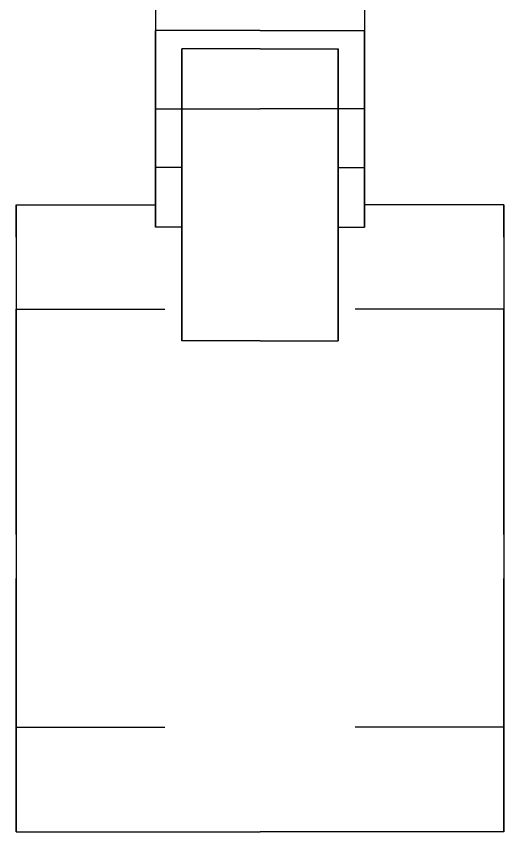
# Model space of a CAD drawing. Extents: x 0 to 0.94, y 0 to 1.48.
# Drawn here: x 0.614 to 0.942, y 0.52 to 1.069 of the extents above; entities that cross this region are included whole.
import ezdxf

# ---------------------------------------------------------------- set-up
doc = ezdxf.new("R2010")
doc.units = 0
doc.linetypes.add('HIDDEN', pattern=[0.048047, 0.032047, -0.016])
doc.layers.add('LEFT', color=7, linetype='CONTINUOUS')
doc.layers.add('LEFT_HID', color=7, linetype='HIDDEN')

msp = doc.modelspace()

# ---------------------------------------------------------------- linework, layer by layer
at = {"layer": 'LEFT'}
for p, q in [((0.70755, 1.364063), (0.70755, 1.059375)), ((0.848175, 1.364063), (0.848175, 1.059375)), ((0.70755, 1.059375), (0.70755, 0.967299)), ((0.777863, 1.059375), (0.70755, 1.059375)), ((0.777863, 1.059375), (0.848175, 1.059375)), ((0.848175, 1.059375), (0.848175, 0.967299)), ((0.725128, 1.047204), (0.725128, 0.85059)), ((0.777863, 1.047204), (0.725128, 1.047204)), ((0.777863, 1.047204), (0.830597, 1.047204)), ((0.830597, 1.047204), (0.830597, 0.85059)), ((0.70755, 0.967299), (0.70755, 0.927121)), ((0.725128, 0.967299), (0.70755, 0.967299)), ((0.830597, 0.967299), (0.848175, 0.967299)), ((0.848175, 0.967299), (0.848175, 0.927121)), ((0.6138, 0.942188), (0.6138, 0.73125)), ((0.6138, 0.942188), (0.70755, 0.942188)), ((0.941925, 0.942188), (0.848175, 0.942188)), ((0.941925, 0.942188), (0.941925, 0.73125)), ((0.725128, 0.927121), (0.70755, 0.927121)), ((0.725128, 0.927121), (0.70755, 0.927121)), ((0.830597, 0.927121), (0.848175, 0.927121)), ((0.777863, 0.85059), (0.725128, 0.85059)), ((0.777863, 0.85059), (0.830597, 0.85059)), ((0.6138, 0.73125), (0.6138, 0.520313)), ((0.941925, 0.73125), (0.941925, 0.520313)), ((0.6138, 0.520313), (0.777863, 0.520313)), ((0.941925, 0.520313), (0.777863, 0.520313))]:
    msp.add_line(p, q, dxfattribs=at)
at = {"layer": 'LEFT_HID', "linetype": 'HIDDEN'}
for p, q in [((0.70755, 0.967299), (0.70755, 1.059375)), ((0.70755, 1.059375), (0.70755, 1.006641)), ((0.70755, 1.006641), (0.70755, 1.059375)), ((0.848175, 0.967299), (0.848175, 1.059375)), ((0.848175, 1.059375), (0.848175, 1.006641)), ((0.848175, 1.006641), (0.848175, 1.059375)), ((0.725128, 1.047204), (0.725128, 0.967299)), ((0.725128, 0.967299), (0.725128, 1.047204)), ((0.830597, 1.047204), (0.830597, 0.967299)), ((0.830597, 0.967299), (0.830597, 1.047204)), ((0.70755, 1.006641), (0.777863, 1.006641)), ((0.848175, 1.006641), (0.777863, 1.006641)), ((0.70755, 0.927121), (0.70755, 0.967299)), ((0.70755, 0.942188), (0.70755, 0.967299)), ((0.70755, 0.967299), (0.70755, 0.942188)), ((0.725128, 0.967299), (0.725128, 0.927121)), ((0.725128, 0.927121), (0.725128, 0.967299)), ((0.830597, 0.967299), (0.830597, 0.927121)), ((0.830597, 0.927121), (0.830597, 0.967299)), ((0.848175, 0.927121), (0.848175, 0.967299)), ((0.848175, 0.942188), (0.848175, 0.967299)), ((0.848175, 0.967299), (0.848175, 0.942188)), ((0.6138, 0.520313), (0.6138, 0.942188)), ((0.70755, 0.927121), (0.70755, 0.942187)), ((0.70755, 0.942187), (0.70755, 0.927121)), ((0.848175, 0.942187), (0.848175, 0.927121)), ((0.848175, 0.927121), (0.848175, 0.942187)), ((0.941925, 0.520313), (0.941925, 0.942188)), ((0.725128, 0.85059), (0.725128, 0.927121)), ((0.725128, 0.927121), (0.725128, 0.85059)), ((0.830597, 0.927121), (0.830597, 0.85059)), ((0.830597, 0.85059), (0.830597, 0.927121)), ((0.6138, 0.590625), (0.6138, 0.871875)), ((0.6138, 0.871875), (0.6138, 0.73125)), ((0.6138, 0.871875), (0.777863, 0.871875)), ((0.941925, 0.871875), (0.777863, 0.871875)), ((0.941925, 0.590625), (0.941925, 0.871875)), ((0.941925, 0.871875), (0.941925, 0.73125)), ((0.6138, 0.73125), (0.6138, 0.590625)), ((0.941925, 0.73125), (0.941925, 0.590625)), ((0.6138, 0.590625), (0.777863, 0.590625)), ((0.941925, 0.590625), (0.777863, 0.590625))]:
    msp.add_line(p, q, dxfattribs=at)

doc.saveas('drawing.dxf')
